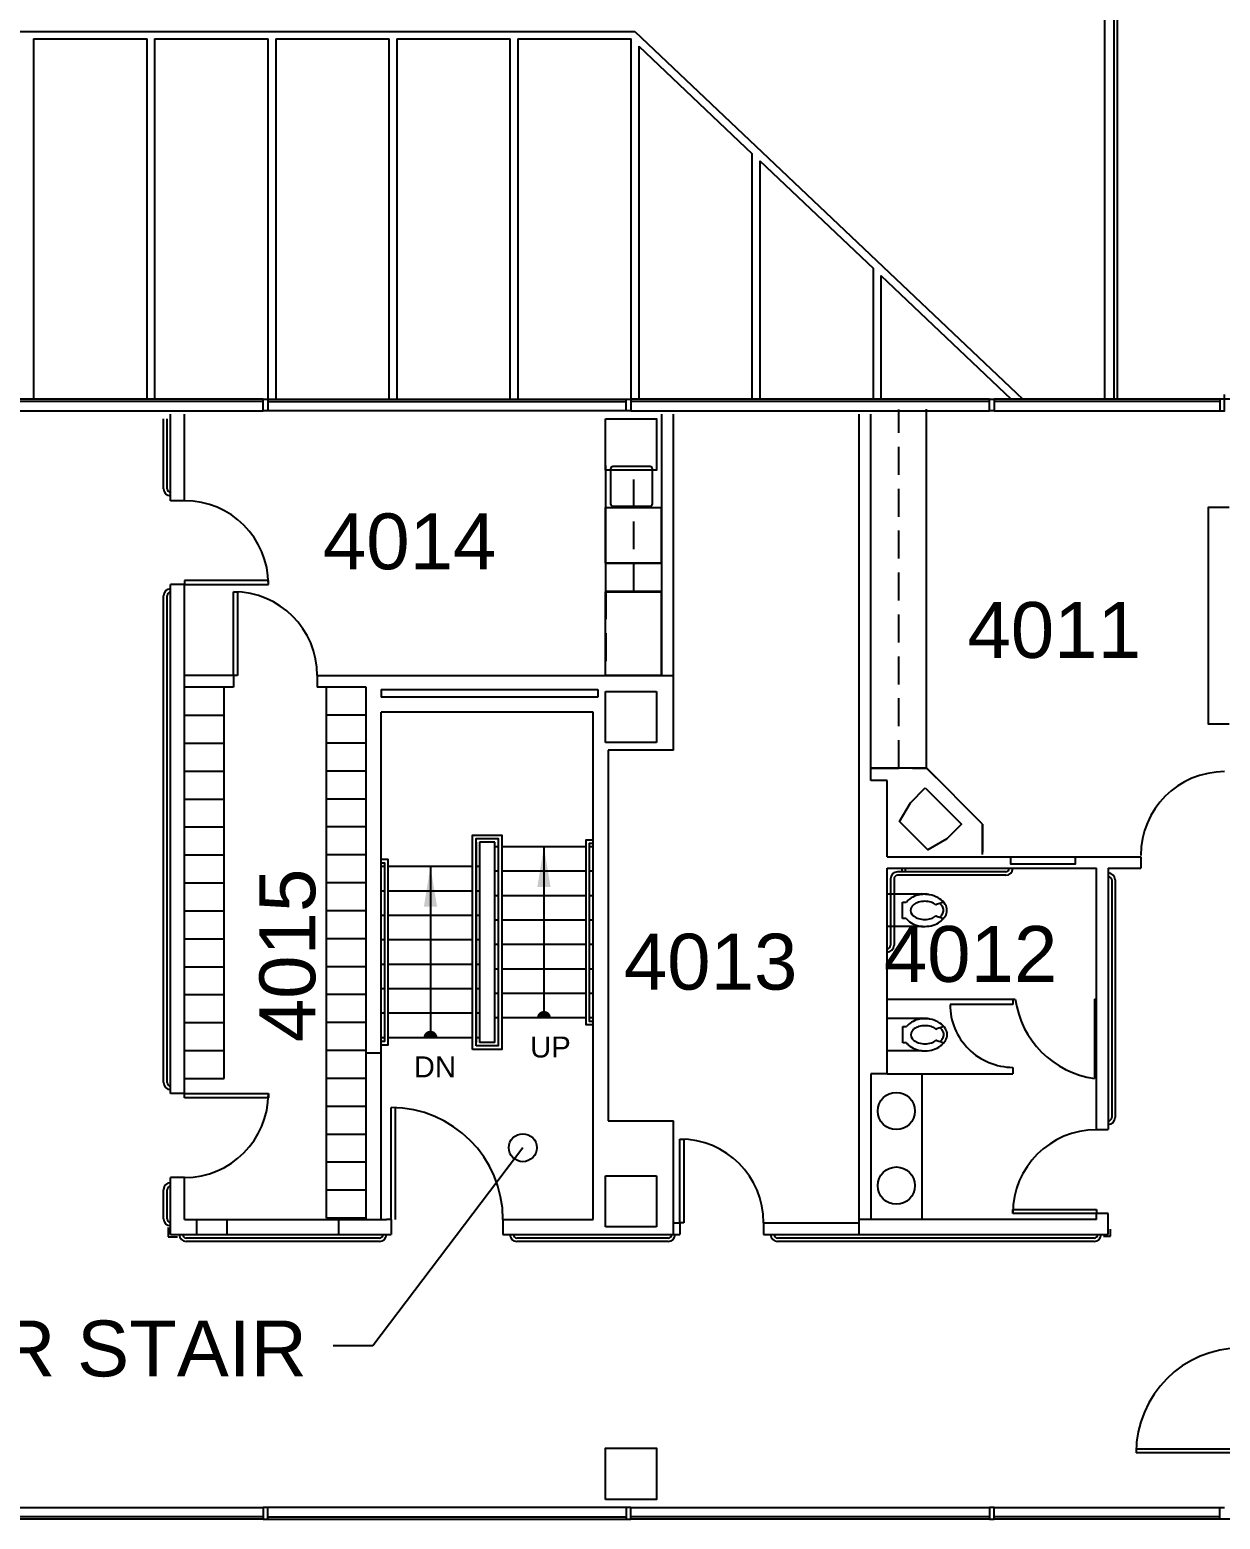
# Model space of a CAD drawing. Extents: x 338 to 7662, y 1527 to 4803.
# Drawn here: x 5961 to 6472, y 2960 to 3600 of the extents above; entities that cross this region are included whole.
import ezdxf

# ---------------------------------------------------------------- set-up
doc = ezdxf.new("R2010")
doc.units = 0
doc.header["$LTSCALE"] = 96
doc.header["$MEASUREMENT"] = 0
doc.linetypes.add('HIDDEN2', pattern=[0.1875, 0.125, -0.0625])
doc.layers.get('0').update_dxf_attribs({"linetype": 'CONTINUOUS'})
for name, color, linetype in [('A-ANNO-TEXT', 4, 'CONTINUOUS'), ('A-ANNO-TEXT-STAIR', 4, 'CONTINUOUS'), ('A-ANNO-TX192', 4, 'CONTINUOUS'), ('A-COLS', 5, 'CONTINUOUS'), ('A-DOOR', 2, 'CONTINUOUS'), ('A-FLOR-CASE', 3, 'CONTINUOUS'), ('A-FLOR-CASE-UPPR', 3, 'HIDDEN2'), ('A-FLOR-HRAL', 1, 'CONTINUOUS'), ('A-FLOR-PFIX', 2, 'CONTINUOUS'), ('A-FLOR-STRS', 2, 'CONTINUOUS'), ('A-FURN', 3, 'CONTINUOUS'), ('A-GLAZ', 2, 'CONTINUOUS'), ('A-GLAZ-SILL', 1, 'CONTINUOUS'), ('A-ROOF-LEVL-MED', 2, 'CONTINUOUS'), ('A-ROOF-LEVL-THICK', 3, 'CONTINUOUS'), ('A-WALL-FULL', 6, 'CONTINUOUS'), ('X-EQPM', 2, 'CONTINUOUS')]:
    doc.layers.add(name, color=color, linetype=linetype)
doc.styles.add('ARIAL', font='arial.ttf')
doc.styles.get("Standard").update_dxf_attribs({"font": 'SIMPLEX'})
doc.dimstyles.new('DIM-96', dxfattribs={"dimscale": 96, "dimtxt": 0.18, "dimasz": 0.18, "dimexe": 0.18, "dimexo": 0.0625, "dimgap": 0.09, "dimtad": 0, "dimtih": 1, "dimtoh": 1, "dimdec": 4, "dimzin": 0, "dimdsep": 46, "dimlunit": 4, "dimtxsty": 'Standard', "dimcen": 0.09, "dimadec": 0, "dimazin": 0, "dimtfac": 1, "dimtdec": 4, "dimtofl": 0, "dimtmove": 2, "dimatfit": 3, "dimfxl": 1, "dimtolj": 1, "dimtzin": 0, "dimarcsym": 0})
doc.dimstyles.new('DIM1-4', dxfattribs={"dimscale": 48, "dimtxt": 0.09375, "dimasz": 0.125, "dimexe": 0.125, "dimexo": 0.09375, "dimgap": 0.046875, "dimtad": 1, "dimdec": 4, "dimzin": 7, "dimdsep": 46, "dimlunit": 4, "dimtxsty": 'Standard', "dimblk": 'TICK', "dimcen": 2.25, "dimdle": 1.5, "dimadec": 0, "dimazin": 0, "dimtfac": 1, "dimtdec": 4, "dimtix": 1, "dimtofl": 0, "dimtmove": 2, "dimatfit": 3, "dimldrblk": 'TICK', "dimfxl": 1, "dimtolj": 1, "dimtzin": 0, "dimarcsym": 0})

# ---------------------------------------------------------------- blocks, each defined once
blk = doc.blocks.new('TICK')
at = {"linetype": 'Continuous'}
blk.add_line((0.988, 0), (-0.988, 0), dxfattribs=at)
at = {"color": 11}
blk.add_line((-0.223, -0.223), (0.223, 0.223), dxfattribs=at)

msp = doc.modelspace()

# ---------------------------------------------------------------- linework, layer by layer
at = {"layer": 'A-ANNO-TEXT', "const_width": 3}
for points in [[(6183.125, 3175.75, 1), (6180.125, 3175.75)], [(6134.375, 3167.25, 1), (6131.375, 3167.25)]]:
    msp.add_lwpolyline(points, format="xyb", dxfattribs=at)
at = {"layer": 'A-COLS'}
for p, q in [((6208, 3316), (6230, 3316)), ((6208, 3294), (6208, 3316)), ((6230, 3316), (6230, 3294)), ((6230, 3294), (6208, 3294)), ((6208, 3108), (6230, 3108)), ((6208, 3086), (6208, 3108)), ((6230, 3108), (6230, 3086)), ((6230, 3086), (6208, 3086))]:
    msp.add_line(p, q, dxfattribs=at)
for points in [[(6208, 3433), (6230, 3433), (6230, 3411), (6208, 3411)], [(6208, 2969), (6208, 2991), (6230, 2991), (6230, 2969)]]:
    msp.add_lwpolyline(points, close=True, dxfattribs=at)
at = {"layer": 'A-DOOR'}
for p, q in [((6063.25, 3363.625), (6027.25, 3363.625)), ((6027.25, 3363.625), (6027.25, 3361.875)), ((6027.25, 3361.875), (6063.25, 3361.875)), ((6048.25, 3322.75), (6048.25, 3358.75)), ((6048.25, 3358.75), (6050, 3358.75)), ((6050, 3358.75), (6050, 3322.75)), ((6063.25, 3361.875), (6063.25, 3363.625)), ((6050, 3322.75), (6048.25, 3322.75)), ((6027.25, 3143.25), (6063.25, 3143.25)), ((6027.25, 3141.5), (6027.25, 3143.25)), ((6063.25, 3141.5), (6027.25, 3141.5)), ((6063.25, 3143.25), (6063.25, 3141.5)), ((6116, 3089.25), (6116, 3137.25)), ((6117.75, 3137.25), (6117.75, 3089.25)), ((6240, 3087.75), (6240, 3123.75)), ((6240, 3123.75), (6241.75, 3123.75)), ((6241.75, 3123.75), (6241.75, 3087.75)), ((6115.75, 3089.25), (6114, 3089.25)), ((6383, 3091.7511), (6383, 3093.5011)), ((6383, 3093.5011), (6419, 3093.5011)), ((6419, 3091.7511), (6383, 3091.7511)), ((6419, 3093.5011), (6419, 3091.7511)), ((6241.75, 3087.75), (6240, 3087.75)), ((6436, 2990.75), (6481, 2990.75)), ((6481, 2989), (6436, 2989))]:
    msp.add_line(p, q, dxfattribs=at)
for centre, radius, start, end in [((6027.25, 3361.875), 36, 0, 90), ((6048.25, 3322.75), 36, 0, 90), ((6474, 3245.51468), 36, 90, 180), ((6027.25, 3143.25), 36, 270, 0), ((6116, 3089.25), 48, 0, 90), ((6419, 3091.7511), 36, 90, 180), ((6240, 3087.75), 36, 0, 90), ((6481, 2989), 45, 90, 180)]:
    msp.add_arc(centre, radius, start, end, dxfattribs=at)
at = {"layer": 'A-FLOR-CASE'}
for p, q in [((6346, 3283), (6346, 3437.22978)), ((6208.25, 3359), (6208.25, 3413)), ((6208.25, 3395), (6232.25, 3395)), ((6208.25, 3371), (6232.25, 3371)), ((6208.25, 3359), (6232.25, 3359)), ((6044.25, 3149.75), (6044.25, 3317.75)), ((6088.25, 3089.75), (6088.25, 3317.75)), ((6027.25, 3305.75), (6044.25, 3305.75)), ((6105.25, 3305.75), (6088.25, 3305.75)), ((6027.25, 3293.75), (6044.25, 3293.75)), ((6105.25, 3293.75), (6088.25, 3293.75)), ((6027.25, 3281.75), (6044.25, 3281.75)), ((6105.25, 3281.75), (6088.25, 3281.75)), ((6346, 3283), (6322, 3283)), ((6370, 3259), (6346.02944, 3282.97056)), ((6027.25, 3269.75), (6044.25, 3269.75)), ((6105.25, 3269.75), (6088.25, 3269.75)), ((6027.25, 3257.75), (6044.25, 3257.75)), ((6105.25, 3257.75), (6088.25, 3257.75)), ((6370, 3246), (6370, 3259)), ((6027.25, 3245.75), (6044.25, 3245.75)), ((6105.25, 3245.75), (6088.25, 3245.75)), ((6027.25, 3233.75), (6044.25, 3233.75)), ((6105.25, 3233.75), (6088.25, 3233.75)), ((6027.25, 3221.75), (6044.25, 3221.75)), ((6105.25, 3221.75), (6088.25, 3221.75)), ((6027.25, 3209.75), (6044.25, 3209.75)), ((6105.25, 3209.75), (6088.25, 3209.75)), ((6027.25, 3197.75), (6044.25, 3197.75)), ((6105.25, 3197.75), (6088.25, 3197.75)), ((6027.25, 3185.75), (6044.25, 3185.75)), ((6105.25, 3185.75), (6088.25, 3185.75)), ((6027.25, 3173.75), (6044.25, 3173.75)), ((6105.25, 3173.75), (6088.25, 3173.75)), ((6027.25, 3161.75), (6044.25, 3161.75)), ((6105.25, 3161.75), (6088.25, 3161.75)), ((6027.25, 3149.75), (6044.25, 3149.75)), ((6105.25, 3149.75), (6088.25, 3149.75)), ((6105.25, 3137.75), (6088.25, 3137.75)), ((6105.25, 3125.75), (6088.25, 3125.75)), ((6105.25, 3113.75), (6088.25, 3113.75)), ((6105.25, 3101.75), (6088.25, 3101.75)), ((6105.25, 3089.75), (6088.25, 3089.75))]:
    msp.add_line(p, q, dxfattribs=at)
at = {"layer": 'A-FLOR-CASE-UPPR'}
for p, q in [((6334, 3283), (6334, 3437)), ((6220.25, 3359), (6220.25, 3413)), ((6208.25, 3359), (6208.25, 3322.75)), ((6208.25, 3359), (6232.25, 3359)), ((6322, 3283), (6346, 3283)), ((6346, 3283), (6370, 3259)), ((6370, 3259), (6370, 3245))]:
    msp.add_line(p, q, dxfattribs=at)
at = {"layer": 'A-FLOR-HRAL'}
for p, q in [((6426.5, 3441.5), (6426.5, 4214.5)), ((6428, 3441.5), (6428, 4214.5)), ((6018.25, 3403), (6018.25, 3433)), ((6019.75, 3403), (6019.75, 3433)), ((6018.25, 3148), (6018.25, 3357)), ((6019.75, 3148), (6019.75, 3357)), ((6425.5, 3235), (6425.5, 3133)), ((6427, 3235), (6427, 3133)), ((6018.25, 3089.5), (6018.25, 3102)), ((6019.75, 3089.5), (6019.75, 3102)), ((6020.25, 3085.75), (6020.25, 3081.75)), ((6425, 3082), (6425, 3085)), ((6020.25, 3081.75), (6024.25, 3081.75)), ((6111, 3081.25), (6028, 3081.25)), ((6111, 3079.75), (6028, 3079.75)), ((6235, 3081.25), (6170, 3081.25)), ((6235, 3079.75), (6170, 3079.75)), ((6418, 3081.25), (6282, 3081.25)), ((6418, 3079.75), (6282, 3079.75)), ((6422, 3082), (6425, 3082))]:
    msp.add_line(p, q, dxfattribs=at)
for points in [[(6151, 3162.25), (6151, 3254.25), (6163.5, 3254.25), (6163.5, 3162.25)], [(6152.5, 3163.75), (6152.5, 3252.75), (6162, 3252.75), (6162, 3163.75)]]:
    msp.add_lwpolyline(points, close=True, dxfattribs=at)
for points in [[(6202.75, 3172.75), (6199.75, 3172.75), (6199.75, 3252.25), (6202.75, 3252.25)], [(6202.75, 3174.25), (6201.25, 3174.25), (6201.25, 3250.75), (6202.75, 3250.75)], [(6111.75, 3164.25), (6114.75, 3164.25), (6114.75, 3243.75), (6111.75, 3243.75)], [(6111.75, 3165.75), (6113.25, 3165.75), (6113.25, 3242.25), (6111.75, 3242.25)]]:
    msp.add_lwpolyline(points, dxfattribs=at)
for centre, radius, start, end in [((6021.25, 3403), 3, 180, 270), ((6021.25, 3403), 1.5, 180, 270), ((6021.25, 3357), 3, 90, 180), ((6021.25, 3357), 1.5, 90, 180), ((6424, 3235), 3, 0, 90), ((6424, 3235), 1.5, 0, 90), ((6021.25, 3148), 3, 180, 270), ((6021.25, 3148), 1.5, 180, 270), ((6424, 3133), 1.5, 270, 0), ((6424, 3133), 3, 270, 0), ((6021.25, 3102), 3, 90, 180), ((6021.25, 3102), 1.5, 90, 180), ((6021.25, 3089.5), 3, 180, 270), ((6021.25, 3089.5), 1.5, 180, 270), ((6028, 3082.75), 3, 180, 270), ((6028, 3082.75), 1.5, 180, 270), ((6111, 3082.75), 3, 270, 0), ((6111, 3082.75), 1.5, 270, 0), ((6170, 3082.75), 3, 180, 270), ((6170, 3082.75), 1.5, 180, 270), ((6235, 3082.75), 1.5, 270, 0), ((6235, 3082.75), 3, 270, 0), ((6282, 3082.75), 3, 180, 270), ((6282, 3082.75), 1.5, 180, 270), ((6418, 3082.75), 1.5, 270, 0), ((6418, 3082.75), 3, 270, 0)]:
    msp.add_arc(centre, radius, start, end, dxfattribs=at)
at = {"layer": 'A-FLOR-PFIX'}
for p, q in [((6210.25, 3411.5), (6210.25, 3396.5)), ((6227.25, 3412.5), (6211.25, 3412.5)), ((6228.25, 3396.5), (6228.25, 3411.5)), ((6211.25, 3395.5), (6227.25, 3395.5)), ((6380, 3238.5), (6333.5, 3238.5)), ((6380, 3237), (6333.5, 3237)), ((6335.5, 3238.50428), (6335.5, 3240)), ((6337, 3238.50428), (6337, 3240)), ((6330.5, 3235.5), (6330.5, 3207)), ((6332, 3235.5), (6332, 3207)), ((6329, 3183.78881), (6384.09321, 3183.78881)), ((6383.09321, 3181.53881), (6356.09321, 3181.53881)), ((6383.09321, 3183.78881), (6383.09321, 3181.53881)), ((6418.09321, 3183.78881), (6418.09321, 3149.78881)), ((6418.09321, 3183.78881), (6419, 3183.78881)), ((6383.09321, 3154.53881), (6383.09321, 3151.78881)), ((6329, 3151.78881), (6383.09321, 3151.78881))]:
    msp.add_line(p, q, dxfattribs=at)
at = {"layer": 'A-FLOR-PFIX', "linetype": 'Continuous'}
for p, q in [((6329, 3215), (6329, 3229)), ((6329, 3229), (6343.875, 3229)), ((6335.71121, 3218.4499), (6335.71121, 3225.4499)), ((6335.71121, 3225.4499), (6337.2646, 3225.4499)), ((6352.52953, 3225.15896), (6350.30037, 3224.42416)), ((6337.2646, 3218.4499), (6335.71121, 3218.4499)), ((6350.30037, 3219.47564), (6352.50349, 3218.74943)), ((6343.875, 3215), (6329, 3215)), ((6329.11628, 3161.59598), (6329.11628, 3175.59598)), ((6329.11628, 3175.59598), (6343.99128, 3175.59598)), ((6335.82749, 3165.04588), (6335.82749, 3172.04588)), ((6335.82749, 3172.04588), (6337.38088, 3172.04588)), ((6352.64581, 3171.75494), (6350.41665, 3171.02014)), ((6350.41665, 3166.07163), (6352.61977, 3165.34541)), ((6343.99128, 3161.59598), (6329.11628, 3161.59598)), ((6337.38088, 3165.04588), (6335.82749, 3165.04588))]:
    msp.add_line(p, q, dxfattribs=at)
at = {"layer": 'A-FLOR-PFIX'}
for centre in [(6333.00153, 3135.77894), (6333.00153, 3103.75922)]:
    msp.add_circle(centre, 8, dxfattribs=at)
for centre, radius, start, end in [((6211.25, 3411.5), 1, 90, 180), ((6227.25, 3411.5), 1, 0, 90), ((6211.25, 3396.5), 1, 180, 270), ((6227.25, 3396.5), 1, 270, 0), ((6333.5, 3235.5), 3, 90, 180), ((6333.5, 3235.5), 1.5, 90, 180), ((6380, 3240), 1.5, 270, 0), ((6380, 3240), 3, 270, 0), ((6329, 3207), 1.5, 270, 0), ((6329, 3207), 3, 270, 0), ((6423.7045, 3189.40011), 40.00677, 188.06281629, 261.93718371), ((6347.25494, 3166.66943), 8.17766, 32.76173499, 57.23148539), ((6352.48928, 3172.22981), 0.5, 288.24384573, 45.67207432), ((6347.25493, 3170.52254), 6.67767, 312.75648561, 327.2382838), ((6347.25497, 3166.66946), 6.67762, 32.76166568, 46.31417477), ((6347.255, 3170.52248), 8.17757, 313.30973573, 327.23835414), ((6350.24876, 3168.59598), 3.11753, 359.99997219, 32.76175752), ((6350.24876, 3168.59598), 3.11753, 327.23824248, 0.00002781), ((6350.24876, 3168.59599), 4.61752, 359.99995861, 32.76174395), ((6350.24876, 3168.59598), 4.61752, 327.23825605, 0.00004139), ((6347.43309, 3169.63162), 7.42606, 306.672481, 316.574161), ((6352.46324, 3164.87054), 0.5, 316.57413675, 71.75624593)]:
    msp.add_arc(centre, radius, start, end, dxfattribs=at)
at = {"layer": 'A-FLOR-PFIX', "linetype": 'Continuous'}
for centre, radius, start, end in [((6343.10564, 3220.86414), 7.42609, 126.67251932, 141.86477803), ((6344.37929, 3219.15367), 9.55868, 107.14167011, 126.67244998), ((6341.8441, 3221.9499), 2.76436, 143.41904637, 216.58095363), ((6343.10563, 3220.86416), 4.42608, 126.67251379, 141.86477249), ((6344.37929, 3219.15368), 6.55867, 107.14168757, 126.67246743), ((6345.21121, 3216.45643), 12.3813, 81.73492831, 107.14162592), ((6345.21122, 3216.4564), 9.38133, 90.00001884, 107.14159061), ((6343.875, 3212.1633), 16.8367, 75.07106998, 89.99999186), ((6345.21121, 3216.45641), 9.38133, 72.85840634, 89.9999781), ((6346.04313, 3219.15367), 6.55868, 54.48292053, 72.85830733), ((6345.16751, 3217.01111), 11.81955, 57.23154089, 75.07101937), ((6350.14384, 3224.89903), 0.5, 234.48279744, 288.24377709), ((6347.13866, 3220.07345), 8.17766, 32.76173499, 57.23148539), ((6347.13869, 3220.07348), 6.67762, 32.76166568, 46.31417477), ((6352.373, 3225.63383), 0.5, 288.24384573, 45.67207432), ((6350.13247, 3222), 3.11753, 359.99997219, 32.76175752), ((6350.13248, 3222), 4.61752, 359.99995861, 32.76174395), ((6343.10563, 3223.03566), 7.42609, 218.13524287, 233.32750157), ((6343.10563, 3223.03565), 4.42608, 218.13522751, 233.32748621), ((6344.37929, 3224.74612), 6.55867, 233.32753257, 252.85831243), ((6345.21122, 3227.4434), 9.38133, 252.85840939, 269.99998116), ((6345.21121, 3227.4434), 9.38133, 270.0000219, 287.14159366), ((6346.04313, 3224.74613), 6.55868, 287.14169267, 305.51707947), ((6350.14384, 3219.00078), 0.5, 71.75622291, 125.51720256), ((6347.13865, 3223.92655), 6.67767, 312.75648561, 327.2382838), ((6347.31681, 3223.03563), 7.42606, 306.672481, 316.574161), ((6352.34696, 3218.27456), 0.5, 316.57413675, 71.75624593), ((6347.13872, 3223.9265), 8.17757, 313.30973573, 327.23835414), ((6350.13247, 3222), 3.11753, 327.23824248, 0.00002781), ((6350.13248, 3222), 4.61752, 327.23825605, 0.00004139), ((6344.37929, 3224.74613), 9.55868, 233.32755002, 252.85832989), ((6345.21122, 3227.44341), 12.38134, 252.85840115, 269.99997292), ((6343.875, 3231.8367), 16.8367, 269.99999569, 275.1953744), ((6345.21121, 3227.44336), 12.38129, 270, 287.141641), ((6346.04314, 3224.74611), 9.55865, 287.141641, 306.672481), ((6343.22192, 3167.46013), 7.42609, 126.67251932, 141.86477803), ((6344.49557, 3165.74965), 9.55868, 107.14167011, 126.67244998), ((6345.32749, 3163.05241), 12.3813, 81.73492831, 107.14162592), ((6345.3275, 3163.05238), 9.38133, 90.00001884, 107.14159061), ((6343.99128, 3158.75928), 16.8367, 75.07106998, 89.99999186), ((6345.32749, 3163.05239), 9.38133, 72.85840634, 89.9999781), ((6345.28379, 3163.60709), 11.81955, 57.23154089, 75.07101937), ((6341.96038, 3168.54589), 2.76436, 143.41904637, 216.58095363), ((6343.22191, 3167.46014), 4.42608, 126.67251379, 141.86477249), ((6343.22191, 3169.63163), 4.42608, 218.13522751, 233.32748621), ((6344.49557, 3165.74967), 6.55867, 107.14168757, 126.67246743), ((6344.49557, 3171.34211), 6.55867, 233.32753257, 252.85831243), ((6346.15941, 3165.74965), 6.55868, 54.48292053, 72.85830733), ((6346.15941, 3171.34212), 6.55868, 287.14169267, 305.51707947), ((6350.26012, 3171.49501), 0.5, 234.48279744, 288.24377709), ((6350.26012, 3165.59676), 0.5, 71.75622291, 125.51720256), ((6343.22191, 3169.63164), 7.42609, 218.13524287, 233.32750157), ((6344.49557, 3171.34212), 9.55868, 233.32755002, 252.85832989), ((6345.3275, 3174.0394), 12.38134, 252.85840115, 269.99997292), ((6345.3275, 3174.03939), 9.38133, 252.85840939, 269.99998116), ((6343.99128, 3178.43268), 16.8367, 269.99999569, 275.1953744), ((6345.32749, 3174.03938), 9.38133, 270.0000219, 287.14159366), ((6345.32749, 3174.03935), 12.38129, 270, 287.141641), ((6346.15942, 3171.34209), 9.55865, 287.141641, 306.672481)]:
    msp.add_arc(centre, radius, start, end, dxfattribs=at)
at = {"layer": 'A-FLOR-PFIX'}
msp.add_ellipse((6383.09321, 3181.53881), major_axis=(19.09188, 19.09188), ratio=1, start_param=2.35619449, end_param=3.926990817, dxfattribs=at)
at = {"layer": 'A-FLOR-STRS'}
for p, q in [((6162, 3249.25), (6160.5, 3249.25)), ((6199.75, 3249.25), (6163.5, 3249.25)), ((6202.75, 3249.25), (6201.25, 3249.25)), ((6113.25, 3240.75), (6111.75, 3240.75)), ((6151, 3240.75), (6114.75, 3240.75)), ((6154, 3240.75), (6152.5, 3240.75)), ((6162, 3238.75), (6160.5, 3238.75)), ((6199.75, 3238.75), (6163.5, 3238.75)), ((6202.75, 3238.75), (6201.25, 3238.75)), ((6113.25, 3230.25), (6111.75, 3230.25)), ((6151, 3230.25), (6114.75, 3230.25)), ((6154, 3230.25), (6152.5, 3230.25)), ((6162, 3228.25), (6160.5, 3228.25)), ((6199.75, 3228.25), (6163.5, 3228.25)), ((6202.75, 3228.25), (6201.25, 3228.25)), ((6113.25, 3219.75), (6111.75, 3219.75)), ((6151, 3219.75), (6114.75, 3219.75)), ((6154, 3219.75), (6152.5, 3219.75)), ((6162, 3217.75), (6160.5, 3217.75)), ((6199.75, 3217.75), (6163.5, 3217.75)), ((6202.75, 3217.75), (6201.25, 3217.75)), ((6113.25, 3209.25), (6111.75, 3209.25)), ((6151, 3209.25), (6114.75, 3209.25)), ((6154, 3209.25), (6152.5, 3209.25)), ((6162, 3207.25), (6160.5, 3207.25)), ((6199.75, 3207.25), (6163.5, 3207.25)), ((6202.75, 3207.25), (6201.25, 3207.25)), ((6113.25, 3198.75), (6111.75, 3198.75)), ((6151, 3198.75), (6114.75, 3198.75)), ((6154, 3198.75), (6152.5, 3198.75)), ((6162, 3196.75), (6160.5, 3196.75)), ((6199.75, 3196.75), (6163.5, 3196.75)), ((6202.75, 3196.75), (6201.25, 3196.75)), ((6113.25, 3188.25), (6111.75, 3188.25)), ((6151, 3188.25), (6114.75, 3188.25)), ((6154, 3188.25), (6152.5, 3188.25)), ((6162, 3186.25), (6160.5, 3186.25)), ((6199.75, 3186.25), (6163.5, 3186.25)), ((6202.75, 3186.25), (6201.25, 3186.25)), ((6113.25, 3177.75), (6111.75, 3177.75)), ((6151, 3177.75), (6114.75, 3177.75)), ((6154, 3177.75), (6152.5, 3177.75)), ((6162, 3175.75), (6160.5, 3175.75)), ((6199.75, 3175.75), (6163.5, 3175.75)), ((6202.75, 3175.75), (6201.25, 3175.75)), ((6113.25, 3167.25), (6111.75, 3167.25)), ((6151, 3167.25), (6114.75, 3167.25)), ((6154, 3167.25), (6152.5, 3167.25))]:
    msp.add_line(p, q, dxfattribs=at)
at = {"layer": 'A-FURN'}
msp.add_line((6344, 3151.78881), (6344.00149, 3089.25), dxfattribs=at)
at = {"layer": 'A-GLAZ'}
for p, q in [((6061, 3440.5), (5907, 3440.5)), ((6063, 3440.5), (6217, 3440.5)), ((6373, 3440.5), (6219, 3440.5)), ((6472, 3440.5), (6375, 3440.5)), ((6061, 2961.5), (5907, 2961.5)), ((6063, 2961.5), (6217, 2961.5)), ((6373, 2961.5), (6219, 2961.5)), ((6472, 2961.5), (6375, 2961.5))]:
    msp.add_line(p, q, dxfattribs=at)
for points in [[(6063, 3436.5), (6061, 3436.5), (6061, 3441.5), (6063, 3441.5)], [(6219, 3436.5), (6217, 3436.5), (6217, 3441.5), (6219, 3441.5)], [(6375, 3436.5), (6373, 3436.5), (6373, 3441.5), (6375, 3441.5)], [(6063, 2965.5), (6061, 2965.5), (6061, 2960.5), (6063, 2960.5)], [(6219, 2965.5), (6217, 2965.5), (6217, 2960.5), (6219, 2960.5)], [(6375, 2965.5), (6373, 2965.5), (6373, 2960.5), (6375, 2960.5)]]:
    msp.add_lwpolyline(points, close=True, dxfattribs=at)
for points in [[(6479, 3441.5), (6472, 3441.5), (6472, 3436.5), (6474, 3436.5), (6474, 3443.5)], [(6479, 2960.5), (6472, 2960.5), (6472, 2965.5), (6474, 2965.5)]]:
    msp.add_lwpolyline(points, dxfattribs=at)
at = {"layer": 'A-GLAZ-SILL'}
for p, q in [((6061, 3441.5), (5907, 3441.5)), ((6063, 3441.5), (6217, 3441.5)), ((6373, 3441.5), (6219, 3441.5)), ((6472, 3441.5), (6375, 3441.5)), ((5907, 3436.5), (6061, 3436.5)), ((6217, 3436.5), (6063, 3436.5)), ((6219, 3436.5), (6373, 3436.5)), ((6375, 3436.5), (6472, 3436.5)), ((5907, 2965.5), (6061, 2965.5)), ((6217, 2965.5), (6063, 2965.5)), ((6219, 2965.5), (6373, 2965.5)), ((6375, 2965.5), (6472, 2965.5)), ((6061, 2960.5), (5907, 2960.5)), ((6063, 2960.5), (6217, 2960.5)), ((6373, 2960.5), (6219, 2960.5)), ((6472, 2960.5), (6375, 2960.5))]:
    msp.add_line(p, q, dxfattribs=at)
at = {"layer": 'A-ROOF-LEVL-MED'}
for p, q in [((5908.79124, 3599.41557), (6220.72642, 3599.41557)), ((5962.3839, 3596.16721), (5962.3839, 3441.5)), ((5962.3839, 3596.16721), (6011.1339, 3596.16721)), ((6011.1339, 3441.5), (6011.1339, 3596.16721)), ((6014.3839, 3596.16721), (6014.3839, 3441.5)), ((6014.3839, 3596.16721), (6063.1339, 3596.16721)), ((6063.1339, 3441.5), (6063.1339, 3596.16721)), ((6066.3839, 3596.16721), (6066.3839, 3441.5)), ((6066.3839, 3596.16721), (6115.1339, 3596.16721)), ((6115.1339, 3441.5), (6115.1339, 3596.16721)), ((6118.3839, 3596.16721), (6118.3839, 3441.5)), ((6118.3839, 3596.16721), (6167.1339, 3596.16721)), ((6167.1339, 3441.5), (6167.1339, 3596.16721)), ((6170.3839, 3596.16721), (6170.3839, 3441.5)), ((6170.3839, 3596.16721), (6219.13252, 3596.16721)), ((6219.13252, 3596.16721), (6219.1339, 3596.1659)), ((6219.1339, 3441.5), (6219.1339, 3596.1659)), ((6220.72642, 3599.41557), (6387.31952, 3441.5)), ((6222.3839, 3593.0852), (6222.3839, 3441.5)), ((6222.3839, 3593.0852), (6271.13425, 3546.87429)), ((6271.13425, 3441.5), (6271.13425, 3546.87429)), ((6274.38425, 3543.79359), (6274.38425, 3441.5)), ((6274.38425, 3543.79359), (6323.13425, 3497.58301)), ((6323.13425, 3441.5), (6323.13425, 3497.58301)), ((6326.38425, 3494.50231), (6326.38425, 3441.5)), ((6326.38425, 3494.50231), (6382.29853, 3441.50064))]:
    msp.add_line(p, q, dxfattribs=at)
at = {"layer": 'A-ROOF-LEVL-THICK'}
msp.add_lwpolyline([(6422.5, 3441.5), (6422.5, 4210.5), (5705.5, 4210.5), (5705.5, 3441.5)], dxfattribs=at)
at = {"layer": 'A-WALL-FULL'}
for p, q in [((6021.25, 3397.875), (6021.25, 3435)), ((6027.25, 3397.875), (6027.25, 3435)), ((6232.25, 3322.75), (6232.25, 3435)), ((6237.25, 3290.75), (6237.25, 3435)), ((6317, 3082.75), (6317, 3435)), ((6322, 3277.75), (6322, 3435)), ((6027.25, 3397.875), (6021.25, 3397.875)), ((6021.25, 3143.25), (6021.25, 3361.875)), ((6027.25, 3361.875), (6021.25, 3361.875)), ((6027.25, 3143.25), (6027.25, 3361.875)), ((6048.25, 3322.75), (6027.25, 3322.75)), ((6048.25, 3322.75), (6048.25, 3317.75)), ((6084.25, 3322.75), (6237.25, 3322.75)), ((6084.25, 3322.75), (6084.25, 3317.75)), ((6048.25, 3317.75), (6027.25, 3317.75)), ((6105.25, 3317.75), (6084.25, 3317.75)), ((6105.25, 3089.25), (6105.25, 3317.75)), ((6111.75, 3316.75), (6111.75, 3313.5)), ((6111.75, 3316.75), (6204.75, 3316.75)), ((6204.75, 3313.5), (6111.75, 3313.5)), ((6204.75, 3316.75), (6204.75, 3313.5)), ((6202.75, 3307), (6111.75, 3307)), ((6111.75, 3089.25), (6111.75, 3307)), ((6202.75, 3089.25), (6202.75, 3307)), ((6209.25, 3290.75), (6209.25, 3131.5)), ((6237.25, 3290.75), (6209.25, 3290.75)), ((6329, 3277.75), (6322, 3277.75)), ((6329, 3245), (6329, 3277.75)), ((6152.5, 3251.25), (6152.5, 3165.25)), ((6154, 3251.25), (6154, 3165.25)), ((6160.5, 3251.25), (6154, 3251.25)), ((6160.5, 3165.25), (6160.5, 3251.25)), ((6329, 3245), (6438, 3245)), ((6438, 3245), (6438, 3239.99987)), ((6329, 3239.99987), (6419, 3239.99987)), ((6329, 3151.78881), (6329, 3239.99987)), ((6419, 3127.7511), (6419, 3239.99987)), ((6424, 3239.99987), (6424, 3127.82936)), ((6424, 3239.99987), (6438, 3239.99987)), ((6105.25, 3160.75), (6111.75, 3160.75)), ((6160.5, 3165.25), (6154, 3165.25)), ((6322, 3151.78881), (6322, 3089.25)), ((6329, 3151.78881), (6322, 3151.78881)), ((6027.25, 3143.25), (6021.25, 3143.25)), ((6209.25, 3131.5), (6237.25, 3131.5)), ((6237.25, 3082.75), (6237.25, 3131.5)), ((6424, 3127.7511), (6419, 3127.7511)), ((6021.25, 3082.75), (6021.25, 3107.25)), ((6027.25, 3107.25), (6021.25, 3107.25)), ((6027.25, 3089.25), (6027.25, 3107.25)), ((6027.25, 3089.25), (6114, 3089.25)), ((6032.5, 3082.75), (6032.5, 3089.25)), ((6045.5, 3082.75), (6045.5, 3089.25)), ((6093.5, 3082.75), (6093.5, 3089.25)), ((6116, 3089.25), (6116, 3082.75)), ((6164, 3089.25), (6202.75, 3089.25)), ((6164, 3089.25), (6164, 3082.75)), ((6419, 3089.25), (6317, 3089.25)), ((6419, 3089.25), (6419, 3091.7511)), ((6424, 3091.7511), (6419, 3091.7511)), ((6424, 3082.75), (6424, 3091.7511)), ((6237.25, 3087.75), (6240, 3087.75)), ((6240, 3087.75), (6240, 3082.75)), ((6276, 3087.75), (6276, 3082.75)), ((6276, 3087.75), (6317, 3087.75)), ((6021.25, 3082.75), (6116, 3082.75)), ((6164, 3082.75), (6240, 3082.75)), ((6276, 3082.75), (6424, 3082.75))]:
    msp.add_line(p, q, dxfattribs=at)
at = {"layer": 'X-EQPM', "flags": 128}
for points in [[(6208, 3371), (6208, 3395), (6232, 3395), (6232, 3371)], [(6208, 3322.75), (6208, 3358.75), (6232, 3358.75), (6232, 3322.75)], [(6345.44365, 3274.55635), (6361, 3259), (6354.63604, 3252.63604), (6346.56686, 3247.9773), (6334.42095, 3260.12321), (6339.07969, 3268.19239)]]:
    msp.add_lwpolyline(points, close=True, dxfattribs=at)
for points in [[(6476, 3395), (6467, 3395), (6467, 3302), (6476, 3302)], [(6382, 3245), (6382, 3242), (6410, 3242), (6410, 3245)]]:
    msp.add_lwpolyline(points, dxfattribs=at)

# ---------------------------------------------------------------- texts
at = {"layer": 'A-ANNO-TEXT', "style": 'ARIAL'}
for s, p in [('UP', (6175.69199, 3158.76782)), ('DN', (6125.70535, 3150.25512))]:
    msp.add_text(s, height=9, dxfattribs=at).set_placement(p)
at = {"layer": 'A-ANNO-TEXT-STAIR', "style": 'ARIAL'}
msp.add_text('BLDG 75, CTR STAIR', height=24, dxfattribs=at).set_placement((5746.35004, 3021.82327))
at = {"layer": 'A-ANNO-TX192', "style": 'ARIAL'}
for s, p in [('4014', (6086.64263, 3368.39744)), ('4011', (6363.52167, 3330.36279)), ('4013', (6215.91242, 3187.91646)), ('4012', (6327.59102, 3191.236))]:
    msp.add_text(s, height=24, dxfattribs=at).set_placement(p)
msp.add_text('4015', height=24, rotation=90, dxfattribs=at).set_placement((6083.39457, 3165.30335))

# ---------------------------------------------------------------- leaders
at = {"layer": 'A-ANNO-TEXT'}
for points in [[(6181.625, 3249.25), (6181.625, 3175.75)], [(6132.875, 3240.75), (6132.875, 3167.25)]]:
    msp.add_leader(points, dimstyle='DIM-96', override={"dimgap": 0.09, "dimtad": 0}, dxfattribs=at)
at = {"layer": 'A-ANNO-TEXT-STAIR'}
msp.add_leader([(6172.54905, 3120.01358), (6108.15808, 3034.89258), (6091.14069, 3034.89258)], dimstyle='DIM1-4', override={"dimscale": 96, "dimgap": 0, "dimtad": 0, "dimldrblk": 'DotBlank'}, dxfattribs=at)

doc.saveas('drawing.dxf')
